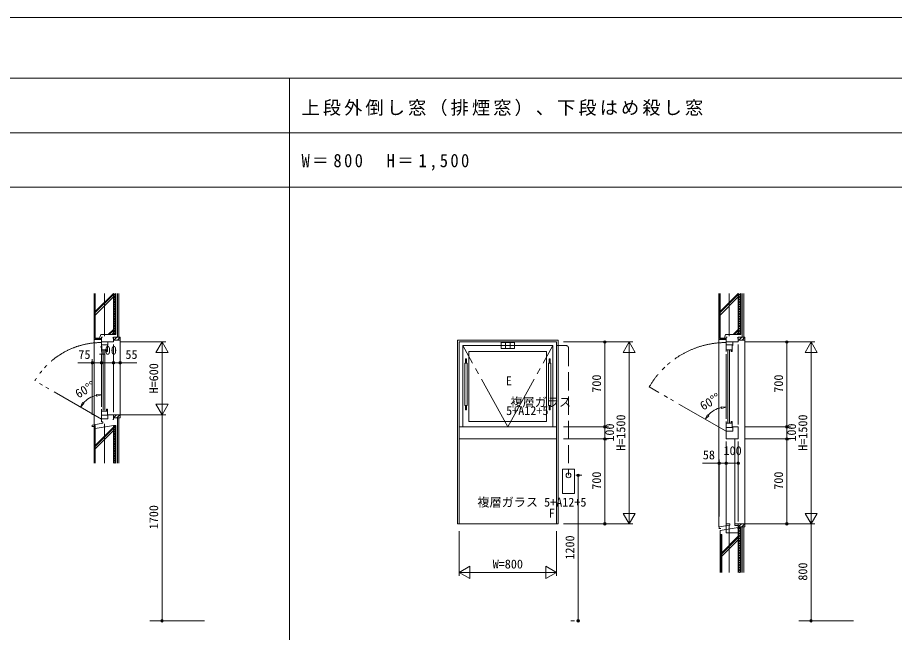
# Model space of a CAD drawing. Units: millimetres, scale not verified. Extents: x -14862 to 13831, y -10512 to 9500.
# Drawn here: x -5691 to 1537, y 4429 to 9500 of the extents above; entities that cross this region are included whole.
import ezdxf
from ezdxf.enums import TextEntityAlignment as Align

# ---------------------------------------------------------------- set-up
doc = ezdxf.new("R2010")
doc.units = ezdxf.units.MM
doc.header["$LTSCALE"] = 50
for name, pattern in [('CHAIN2', [12, 9, -1, 1, -1]), ('DASHED3', [4, 3, -1]), ('DOUBLE_CHAIN2', [12.8, 9, -1, 0.6, -0.6, 0.6, -1])]:
    doc.linetypes.add(name, pattern=pattern)
doc.layers.add('0-0_0', color=7, linetype='Continuous')
for name, color, linetype, lineweight in [('0-2_YKK_ZWAK', 7, 'Continuous', 9), ('0-3_YKK_11', 2, 'Continuous', 9), ('0-4_YKK_12', 7, 'Continuous', 9), ('0-5_YSS_K', 4, 'Continuous', 9), ('0-6_YKK_13', 3, 'Continuous', 9), ('0-8_YKK_A1', 4, 'Continuous', 9)]:
    doc.layers.add(name, color=color, linetype=linetype, lineweight=lineweight)
doc.styles.add('ＭＳ ゴシック', font='')
doc.styles.get('ＭＳ ゴシック').set_extended_font_data('MS Gothic')

msp = doc.modelspace()

# ---------------------------------------------------------------- linework, layer by layer
at = {"layer": '0-2_YKK_ZWAK'}
for p, q in [((-14850, 9500), (13831.02, 9500)), ((-14850, 9000), (13650, 9000)), ((-3450, -10500), (-3450, 9000)), ((-14850, 8550), (13650, 8550)), ((-14850, 8100), (13650, 8100))]:
    msp.add_line(p, q, dxfattribs=at)
at = {"layer": '0-3_YKK_11'}
for p, q in [((-4840, 6825), (-4470, 6825)), ((-4500, 6825), (-4550, 6738.4)), ((-4450, 6738.4), (-4500, 6825)), ((-4500, 6825), (-4500, 6725)), ((-4500, 6226), (-4500, 6824)), ((-1190, 6825), (-820, 6825)), ((-1190, 6825), (-620, 6825)), ((-850, 6825), (-850, 6805)), ((-850, 6145), (-850, 6805)), ((-650, 6825), (-700, 6738.4)), ((-600, 6738.4), (-650, 6825)), ((-650, 6825), (-650, 6725)), ((-650, 5326), (-650, 6824)), ((310, 6825), (680, 6825)), ((310, 6825), (880, 6825)), ((650, 6825), (650, 6805)), ((650, 6145), (650, 6805)), ((850, 6825), (800, 6738.4)), ((900, 6738.4), (850, 6825)), ((850, 6825), (850, 6725)), ((850, 5326), (850, 6824)), ((-4845, 6780), (-4845, 6623)), ((-4550, 6738.4), (-4450, 6738.4)), ((-700, 6738.4), (-600, 6738.4)), ((800, 6738.4), (900, 6738.4)), ((-5075, 6653), (-5192.71, 6653)), ((-5075, 6225), (-5075, 6683)), ((-5075, 6653), (-5055, 6653)), ((-5020, 6653), (-5055, 6653)), ((-5000, 6653), (-5020, 6653)), ((-5000, 6713), (-5000, 6683)), ((-5000, 6703), (-5000, 6683)), ((-5000, 6653), (-4980, 6653)), ((-4920, 6653), (-4940, 6653)), ((-4900, 6653), (-4920, 6653)), ((-4900, 6713), (-4900, 6683)), ((-4900, 6703), (-4900, 6683)), ((-4900, 6653), (-4845, 6653)), ((-4845, 6653), (-4825, 6653)), ((-4825, 6653), (-4707.29, 6653)), ((-5040.47, 6390.63), (-5000, 6388)), ((-5039.13, 6377.37), (-5000, 6388)), ((-5155.25, 6324.36), (-5173.21, 6288)), ((-5144.43, 6316.57), (-5173.21, 6288)), ((-4550, 6311.6), (-4500, 6225)), ((-4450, 6311.6), (-4550, 6311.6)), ((-4500, 6225), (-4500, 6325)), ((-4500, 6225), (-4450, 6311.6)), ((109.53, 6290.63), (150, 6288)), ((-4840, 6225), (-4470, 6225)), ((-4500, 6225), (-4500, 6205)), ((-5.25, 6224.36), (-23.21, 6188)), ((5.57, 6216.57), (-23.21, 6188)), ((110.87, 6277.37), (150, 6288)), ((-4500, 6205), (-4500, 4545)), ((-850, 6125), (-850, 6145)), ((650, 6125), (650, 6145)), ((-1190, 6125), (-820, 6125)), ((-1190, 6125), (-820, 6125)), ((-850, 6125), (-850, 6105)), ((-850, 6045), (-850, 6105)), ((310, 6125), (680, 6125)), ((310, 6125), (680, 6125)), ((650, 6125), (650, 6105)), ((650, 6045), (650, 6105)), ((-1190, 6025), (-820, 6025)), ((-1190, 6025), (-820, 6025)), ((-850, 6025), (-850, 6045)), ((-850, 6025), (-850, 6005)), ((-850, 5345), (-850, 6005)), ((310, 6025), (680, 6025)), ((310, 6025), (680, 6025)), ((650, 6025), (650, 6045)), ((650, 6025), (650, 6005)), ((650, 5345), (650, 6005)), ((92, 5385), (92, 5855)), ((150, 5885), (150, 5855)), ((150, 5875), (150, 5855)), ((250, 5875), (250, 5855)), ((72, 5825), (-45.71, 5825)), ((92, 5825), (72, 5825)), ((150, 5825), (92, 5825)), ((150, 5825), (170, 5825)), ((150, 5825), (170, 5825)), ((230, 5825), (170, 5825)), ((170, 5825), (190, 5825)), ((250, 5825), (230, 5825)), ((-1090, 5725), (-1040, 5725)), ((-1070, 5725), (-1070, 5705)), ((-1070, 5705), (-1070, 4545)), ((-650, 5325), (-650, 5425)), ((850, 5325), (850, 5425)), ((-600, 5411.6), (-700, 5411.6)), ((900, 5411.6), (800, 5411.6)), ((-1190, 5325), (-820, 5325)), ((-1190, 5325), (-620, 5325)), ((-850, 5325), (-850, 5345)), ((310, 5325), (680, 5325)), ((310, 5325), (880, 5325)), ((650, 5325), (650, 5345)), ((850, 5325), (850, 5305)), ((850, 5305), (850, 4545)), ((-2050, 5265), (-2050, 4895)), ((-1250, 5265), (-1250, 4895)), ((-1963.4, 4975), (-2050, 4925)), ((-2050, 4925), (-1963.4, 4875)), ((-2050, 4925), (-1950, 4925)), ((-2049, 4925), (-1251, 4925)), ((-1963.4, 4875), (-1963.4, 4975)), ((-1250, 4925), (-1350, 4925)), ((-1336.6, 4975), (-1336.6, 4875)), ((-1250, 4925), (-1336.6, 4975)), ((-1336.6, 4875), (-1250, 4925)), ((-4500, 4525), (-4500, 4545)), ((-1130, 4525), (-1100, 4525)), ((-1070, 4525), (-1070, 4545)), ((850, 4525), (850, 4545))]:
    msp.add_line(p, q, dxfattribs=at)
at = {"layer": '0-3_YKK_11', "linetype": 'CHAIN2'}
for p, q in [((-4600, 4525), (-4100, 4525)), ((750, 4525), (1250, 4525))]:
    msp.add_line(p, q, dxfattribs=at)
at = {"layer": '0-3_YKK_11'}
for points in [[(-4900, 6653), (-4920, 6653), (-4980, 6653)], [(-700, 5411.6), (-650, 5325), (-600, 5411.6)], [(800, 5411.6), (850, 5325), (900, 5411.6)]]:
    msp.add_lwpolyline(points, dxfattribs=at)
for points in [[(-5040.47, 6390.63), (-5039.13, 6377.37), (-5000, 6388)], [(-5144.43, 6316.57), (-5155.25, 6324.36), (-5173.21, 6288)], [(109.53, 6290.63), (110.87, 6277.37), (150, 6288)], [(5.57, 6216.57), (-5.25, 6224.36), (-23.21, 6188)]]:
    msp.add_lwpolyline(points, close=True, dxfattribs=at)
for centre, radius in [((-850, 6825), 10), ((-850, 6825), 6.5), ((650, 6825), 10), ((650, 6825), 6.5), ((-5075, 6653), 10), ((-5075, 6653), 6.5), ((-5000, 6653), 10), ((-5000, 6653), 10), ((-5000, 6653), 6.5), ((-5000, 6653), 6.5), ((-4900, 6653), 10), ((-4900, 6653), 10), ((-4900, 6653), 6.5), ((-4900, 6653), 6.5), ((-4845, 6653), 10), ((-4845, 6653), 6.5), ((-850, 6125), 10), ((-850, 6125), 10), ((-850, 6125), 6.5), ((-850, 6125), 6.5), ((650, 6125), 10), ((650, 6125), 10), ((650, 6125), 6.5), ((650, 6125), 6.5), ((-850, 6025), 10), ((-850, 6025), 10), ((-850, 6025), 6.5), ((-850, 6025), 6.5), ((650, 6025), 10), ((650, 6025), 10), ((650, 6025), 6.5), ((650, 6025), 6.5), ((92, 5825), 10), ((92, 5825), 6.5), ((150, 5825), 10), ((150, 5825), 10), ((150, 5825), 6.5), ((150, 5825), 6.5), ((250, 5825), 10), ((250, 5825), 6.5), ((-1070, 5725), 10), ((-1070, 5725), 6.5), ((-850, 5325), 10), ((-850, 5325), 6.5), ((650, 5325), 10), ((650, 5325), 6.5), ((-4500, 4525), 10), ((-4500, 4525), 6.5), ((-1070, 4525), 10), ((-1070, 4525), 6.5), ((850, 4525), 10), ((850, 4525), 6.5)]:
    msp.add_circle(centre, radius, dxfattribs=at)
for centre in [(-5000, 6188), (150, 6088)]:
    msp.add_arc(centre, 200, 101.47833, 138.52165, dxfattribs=at)
at = {"layer": '0-4_YKK_12'}
for p, q in [((-5060, 6845), (-5060, 7225)), ((-5060, 7175), (-5052, 7175)), ((-5060, 7165), (-5052, 7165)), ((-5052, 6853), (-5052, 7225)), ((-5050, 7075), (-4900, 7225)), ((-5050, 6855), (-5050, 7225)), ((-5050, 7066.52), (-4900, 7216.52)), ((-5050, 7046.71), (-4900, 7196.72)), ((-4900, 7225), (-4900, 6885)), ((-4900, 7205), (-4880, 7225)), ((-4880, 7205), (-4900, 7225)), ((-4900, 7185), (-4880, 7205)), ((-4880, 7185), (-4900, 7205)), ((-4900, 7165), (-4880, 7185)), ((-4880, 7165), (-4900, 7185)), ((-4900, 7145), (-4880, 7165)), ((-4880, 7145), (-4900, 7165)), ((-4880, 6885), (-4880, 7225)), ((-4867, 7225), (-4867, 6865)), ((-4855, 6865), (-4855, 7225)), ((90, 6845), (90, 7225)), ((90, 7175), (98, 7175)), ((90, 7165), (98, 7165)), ((98, 6853), (98, 7225)), ((100, 6855), (100, 7225)), ((100, 7075), (250, 7225)), ((100, 7066.52), (250, 7216.52)), ((100, 7046.71), (250, 7196.72)), ((250, 7225), (250, 6885)), ((250, 7205), (270, 7225)), ((270, 7205), (250, 7225)), ((250, 7185), (270, 7205)), ((270, 7185), (250, 7205)), ((250, 7165), (270, 7185)), ((270, 7165), (250, 7185)), ((250, 7145), (270, 7165)), ((270, 7145), (250, 7165)), ((270, 6885), (270, 7225)), ((283, 7225), (283, 6865)), ((295, 6865), (295, 7225)), ((-4900, 7125), (-4880, 7145)), ((-4880, 7125), (-4900, 7145)), ((-4900, 7105), (-4880, 7125)), ((-4880, 7105), (-4900, 7125)), ((-4900, 7085), (-4880, 7105)), ((-4880, 7085), (-4900, 7105)), ((-4900, 7065), (-4880, 7085)), ((-4880, 7065), (-4900, 7085)), ((250, 7125), (270, 7145)), ((270, 7125), (250, 7145)), ((250, 7105), (270, 7125)), ((270, 7105), (250, 7125)), ((250, 7085), (270, 7105)), ((270, 7085), (250, 7105)), ((250, 7065), (270, 7085)), ((270, 7065), (250, 7085)), ((-5060, 7065), (-5052, 7065)), ((-5060, 7055), (-5052, 7055)), ((-4900, 7045), (-4880, 7065)), ((-4880, 7045), (-4900, 7065)), ((-4900, 7025), (-4880, 7045)), ((-4880, 7025), (-4900, 7045)), ((-4900, 7005), (-4880, 7025)), ((-4880, 7005), (-4900, 7025)), ((90, 7065), (98, 7065)), ((90, 7055), (98, 7055)), ((250, 7045), (270, 7065)), ((270, 7045), (250, 7065)), ((250, 7025), (270, 7045)), ((270, 7025), (250, 7045)), ((250, 7005), (270, 7025)), ((270, 7005), (250, 7025)), ((-5060, 6955), (-5052, 6955)), ((-5060, 6945), (-5052, 6945)), ((-4900, 6985), (-4880, 7005)), ((-4880, 6985), (-4900, 7005)), ((-4900, 6965), (-4880, 6985)), ((-4880, 6965), (-4900, 6985)), ((-4900, 6945), (-4880, 6965)), ((-4880, 6945), (-4900, 6965)), ((-4900, 6925), (-4880, 6945)), ((-4880, 6925), (-4900, 6945)), ((90, 6955), (98, 6955)), ((90, 6945), (98, 6945)), ((250, 6985), (270, 7005)), ((270, 6985), (250, 7005)), ((250, 6965), (270, 6985)), ((270, 6965), (250, 6985)), ((250, 6945), (270, 6965)), ((270, 6945), (250, 6965)), ((250, 6925), (270, 6945)), ((270, 6925), (250, 6945)), ((-5005, 6885), (-5015, 6855)), ((-4900, 6885), (-5005, 6885)), ((-4943.02, 6885), (-4900, 6928.02)), ((-4934.53, 6885), (-4900, 6919.53)), ((-4914.73, 6885), (-4900, 6899.73)), ((-4900, 6905), (-4880, 6925)), ((-4880, 6905), (-4900, 6925)), ((-4900, 6885), (-4880, 6905)), ((-4880, 6885), (-4900, 6905)), ((-4900, 6885), (-4880, 6885)), ((145, 6885), (135, 6855)), ((250, 6885), (145, 6885)), ((206.99, 6885), (250, 6928.02)), ((215.47, 6885), (250, 6919.53)), ((235.27, 6885), (250, 6899.73)), ((250, 6905), (270, 6925)), ((270, 6905), (250, 6925)), ((250, 6885), (270, 6905)), ((270, 6885), (250, 6905)), ((250, 6885), (270, 6885)), ((-5060, 6845), (-5060, 6525)), ((-5000, 6845), (-5060, 6845)), ((-5000, 6853), (-5052, 6853)), ((-5015, 6855), (-5050, 6855)), ((-5000, 6845), (-5000, 6853)), ((-4900, 6865), (-4900, 6840)), ((-4845, 6865), (-4900, 6865)), ((-4900, 6840), (-4845, 6840)), ((-4871.72, 6865), (-4896.72, 6840)), ((-4845, 6863.43), (-4868.43, 6840)), ((-4867, 6865), (-4855, 6865)), ((-4845, 6840), (-4845, 6865)), ((-4845, 6840), (-4845, 6525)), ((90, 6845), (90, 6075)), ((150, 6845), (90, 6845)), ((150, 6853), (98, 6853)), ((135, 6855), (100, 6855)), ((150, 6845), (150, 6853)), ((250, 6865), (250, 6840)), ((305, 6865), (250, 6865)), ((250, 6840), (305, 6840)), ((278.28, 6865), (253.28, 6840)), ((305, 6863.43), (281.57, 6840)), ((283, 6865), (295, 6865)), ((305, 6840), (305, 6865)), ((305, 6840), (305, 6075)), ((-5060, 6142.31), (-5060, 6525)), ((-4845, 6225), (-4845, 6525)), ((-4900, 6200), (-4875, 6225)), ((-4900, 6200), (-4900, 6225)), ((-4900, 6225), (-4845, 6225)), ((-4871.72, 6200), (-4846.72, 6225)), ((-4845, 6225), (-4845, 6200)), ((-4987, 6155), (-5075, 6139.7)), ((-4987, 6165), (-4987, 6155)), ((-4845, 6200), (-4900, 6200)), ((-4867, 5825), (-4867, 6200)), ((-4867, 6200), (-4855, 6200)), ((-4855, 6200), (-4855, 5825)), ((-5075, 6139.7), (-5075, 6124.7)), ((-5075, 6126.7), (-5060, 6126.7)), ((-5060, 6137), (-5060, 5825)), ((-5060, 6137), (-5052, 6137)), ((-5052, 6137), (-5052, 5825)), ((-4900, 6135), (-5050, 6110)), ((-4900, 6121.98), (-5050, 5971.98)), ((-4900, 6113.5), (-5050, 5963.5)), ((-5050, 6110), (-5050, 5825)), ((-4900, 6093.7), (-5050, 5943.7)), ((-4900, 6135), (-4880, 6115)), ((-4880, 6135), (-4900, 6115)), ((-4900, 6135), (-4880, 6135)), ((-4900, 5825), (-4900, 6135)), ((-4900, 6115), (-4880, 6095)), ((-4880, 6115), (-4900, 6095)), ((-4900, 6095), (-4880, 6075)), ((-4880, 6095), (-4900, 6075)), ((-4900, 6075), (-4880, 6055)), ((-4880, 6075), (-4900, 6055)), ((-4880, 6135), (-4880, 5825)), ((90, 5299.35), (90, 6075)), ((305, 5325), (305, 6075)), ((-5060, 6037), (-5052, 6037)), ((-5060, 6027), (-5052, 6027)), ((-4900, 6055), (-4880, 6035)), ((-4880, 6055), (-4900, 6035)), ((-4900, 6035), (-4880, 6015)), ((-4880, 6035), (-4900, 6015)), ((-4900, 6015), (-4880, 5995)), ((-4880, 6015), (-4900, 5995)), ((-5060, 5927), (-5052, 5927)), ((-4900, 5995), (-4880, 5975)), ((-4880, 5995), (-4900, 5975)), ((-4900, 5975), (-4880, 5955)), ((-4880, 5975), (-4900, 5955)), ((-4900, 5955), (-4880, 5935)), ((-4880, 5955), (-4900, 5935)), ((-4900, 5935), (-4880, 5915)), ((-4880, 5935), (-4900, 5915)), ((-5060, 5917), (-5052, 5917)), ((-4900, 5915), (-4880, 5895)), ((-4880, 5915), (-4900, 5895)), ((-4900, 5895), (-4880, 5875)), ((-4880, 5895), (-4900, 5875)), ((-4900, 5875), (-4880, 5855)), ((-4880, 5875), (-4900, 5855)), ((-4900, 5855), (-4880, 5835)), ((-4880, 5855), (-4900, 5835)), ((-4900, 5835), (-4890, 5825)), ((-4880, 5835), (-4890, 5825)), ((180, 5315), (92, 5299.7)), ((92, 5299.7), (92, 5284.7)), ((92, 5286.7), (107, 5286.7)), ((250, 5295), (100, 5270)), ((180, 5325), (180, 5315)), ((250, 5300), (275, 5325)), ((250, 5300), (250, 5325)), ((250, 5325), (305, 5325)), ((305, 5300), (250, 5300)), ((250, 4925), (250, 5295)), ((250, 5295), (270, 5275)), ((270, 5295), (250, 5275)), ((250, 5295), (270, 5295)), ((270, 5295), (270, 4925)), ((278.28, 5300), (303.28, 5325)), ((283, 4925), (283, 5300)), ((283, 5300), (295, 5300)), ((295, 5300), (295, 4925)), ((305, 5325), (305, 5300)), ((100, 5270), (100, 4925)), ((250, 5221.99), (100, 5071.98)), ((250, 5213.5), (100, 5063.5)), ((107, 5237), (107, 4925)), ((107, 5237), (115, 5237)), ((115, 5237), (115, 4925)), ((250, 5275), (270, 5255)), ((270, 5275), (250, 5255)), ((250, 5255), (270, 5235)), ((270, 5255), (250, 5235)), ((250, 5235), (270, 5215)), ((270, 5235), (250, 5215)), ((250, 5215), (270, 5195)), ((270, 5215), (250, 5195)), ((250, 5193.7), (100, 5043.7)), ((107, 5137), (115, 5137)), ((250, 5195), (270, 5175)), ((270, 5195), (250, 5175)), ((250, 5175), (270, 5155)), ((270, 5175), (250, 5155)), ((250, 5155), (270, 5135)), ((270, 5155), (250, 5135)), ((250, 5135), (270, 5115)), ((270, 5135), (250, 5115)), ((107, 5127), (115, 5127)), ((250, 5115), (270, 5095)), ((270, 5115), (250, 5095)), ((250, 5095), (270, 5075)), ((270, 5095), (250, 5075)), ((250, 5075), (270, 5055)), ((270, 5075), (250, 5055)), ((107, 5027), (115, 5027)), ((107, 5017), (115, 5017)), ((250, 5055), (270, 5035)), ((270, 5055), (250, 5035)), ((250, 5035), (270, 5015)), ((270, 5035), (250, 5015)), ((250, 5015), (270, 4995)), ((270, 5015), (250, 4995)), ((250, 4995), (270, 4975)), ((270, 4995), (250, 4975)), ((250, 4975), (270, 4955)), ((270, 4975), (250, 4955)), ((270, 4955), (250, 4935)), ((250, 4935), (260, 4925))]:
    msp.add_line(p, q, dxfattribs=at)
at = {"layer": '0-4_YKK_12', "linetype": 'CHAIN2'}
for p, q in [((-4975, 6872.5), (-4975, 7225)), ((175, 6872.5), (175, 7225)), ((-4975, 6150), (-4975, 5825)), ((175, 5310), (175, 4925))]:
    msp.add_line(p, q, dxfattribs=at)
at = {"layer": '0-4_YKK_12'}
msp.add_lwpolyline([(250, 4955), (270, 4935), (260, 4925)], dxfattribs=at)
at = {"layer": '0-5_YSS_K'}
for p, q in [((-2065, 6840), (-2065, 5325)), ((-1235, 6840), (-2065, 6840)), ((-1250, 6825), (-2050, 6825)), ((-1280, 6795), (-2020, 6795)), ((-2020, 6795), (-2020, 6125)), ((-1280, 6125), (-1280, 6795)), ((-1250, 6125), (-1250, 6825)), ((-1235, 5325), (-1235, 6840)), ((-1330, 6745), (-1970, 6745)), ((-1970, 6745), (-1970, 6170)), ((-1330, 6170), (-1330, 6745)), ((-1970, 6170), (-1330, 6170)), ((-2020, 6125), (-1280, 6125)), ((-1250, 6025), (-1250, 6125)), ((-2050, 6025), (-2050, 5325)), ((-2050, 6025), (-2050, 5325)), ((-1250, 6025), (-2050, 6025)), ((-1250, 5325), (-1250, 6025)), ((-1250, 5325), (-1250, 6025)), ((-2065, 5325), (-1235, 5325)), ((-2050, 5325), (-1250, 5325)), ((-2050, 5325), (-1250, 5325))]:
    msp.add_line(p, q, dxfattribs=at)
at = {"layer": '0-5_YSS_K', "linetype": 'CHAIN2'}
for q in [(-2020, 6795), (-1280, 6795)]:
    msp.add_line((-1650, 6125), q, dxfattribs=at)
at = {"layer": '0-5_YSS_K', "linetype": 'DASHED3'}
for p, q in [((-1650, 6795), (-1170, 6795)), ((-1150, 6775), (-1150, 5725))]:
    msp.add_line(p, q, dxfattribs=at)
at = {"layer": '0-5_YSS_K'}
for points in [[(-2050, 6825), (-2050, 6125), (-2050, 6025)], [(-2050, 6125), (-1250, 6125), (-2050, 6125)], [(-2050, 6025), (-1250, 6025), (-2050, 6025)]]:
    msp.add_lwpolyline(points, dxfattribs=at)
at = {"layer": '0-5_YSS_K', "linetype": 'DASHED3'}
msp.add_arc((-1170, 6775), 20, 0, 90, dxfattribs=at)
at = {"layer": '0-6_YKK_13'}
for p, q in [((-1595, 6820), (-1705, 6820)), ((-1705, 6820), (-1705, 6770)), ((-1670, 6820), (-1670, 6770)), ((-1630, 6770), (-1630, 6820)), ((-1595, 6770), (-1595, 6820)), ((-1705, 6770), (-1595, 6770)), ((-2005, 6650), (-2005, 6300)), ((-2005, 6650), (-1985, 6650)), ((-2000, 6685), (-2000, 6650)), ((-2000, 6685), (-1990, 6685)), ((-1990, 6685), (-1990, 6650)), ((-1985, 6650), (-1985, 6300)), ((-1315, 6650), (-1315, 6300)), ((-1315, 6650), (-1295, 6650)), ((-1310, 6685), (-1310, 6650)), ((-1310, 6685), (-1300, 6685)), ((-1300, 6685), (-1300, 6650)), ((-1295, 6650), (-1295, 6300)), ((-2005, 6300), (-1985, 6300)), ((-1990, 6300), (-1990, 6265)), ((-1315, 6300), (-1295, 6300)), ((-1300, 6300), (-1300, 6265)), ((-1200, 5775), (-1200, 5575)), ((-1100, 5775), (-1200, 5775)), ((-1100, 5575), (-1100, 5775)), ((-1200, 5575), (-1100, 5575))]:
    msp.add_line(p, q, dxfattribs=at)
for points in [[(-2000, 6300), (-2000, 6265), (-1990, 6265)], [(-1310, 6300), (-1310, 6265), (-1300, 6265)]]:
    msp.add_lwpolyline(points, dxfattribs=at)
msp.add_circle((-1150, 5725), 20, dxfattribs=at)
at = {"layer": '0-8_YKK_A1'}
for p, q in [((-5000, 6865), (-4991, 6865)), ((-5000, 6825), (-5000, 6865)), ((-4900, 6825), (-5000, 6825)), ((-5000, 6745), (-5000, 6820)), ((-4950, 6800), (-5000, 6800)), ((-4950, 6745), (-4950, 6800)), ((-4946, 6825), (-4946, 6795)), ((-4900, 6860), (-4909, 6860)), ((-4900, 6825), (-4900, 6860)), ((-4900, 6245), (-4900, 6805)), ((150, 6865), (159, 6865)), ((150, 6825), (150, 6865)), ((250, 6825), (150, 6825)), ((150, 6745), (150, 6820)), ((200, 6800), (150, 6800)), ((200, 6745), (200, 6800)), ((204, 6825), (204, 6795)), ((250, 6860), (241, 6860)), ((250, 6825), (250, 6860)), ((250, 6145), (250, 6805)), ((-4950, 6761), (-5000, 6761)), ((-5000, 6290), (-5000, 6725)), ((-4986, 6262), (-4986, 6753)), ((-4972, 6262), (-4972, 6753)), ((-4958, 6745), (-4958, 6761)), ((-4950, 6745), (-4958, 6745)), ((200, 6761), (150, 6761)), ((150, 6190), (150, 6725)), ((164, 6162), (164, 6753)), ((178, 6162), (178, 6753)), ((192, 6745), (192, 6761)), ((200, 6745), (192, 6745)), ((-5000, 6270), (-5000, 6188)), ((-5000, 6254), (-4950, 6254)), ((-4950, 6220), (-5000, 6220)), ((-4958, 6270), (-4958, 6254)), ((-4950, 6270), (-4958, 6270)), ((-4950, 6270), (-4950, 6220)), ((-4946, 6225), (-4946, 6190)), ((-4900, 6225), (-4946, 6225)), ((-4900, 6225), (-4900, 6185)), ((-4973, 6190), (-5000, 6190)), ((-4946, 6190), (-5000, 6190)), ((-5000, 6190), (-5000, 6165)), ((-5000, 6165), (-4987, 6165)), ((-4987, 6165), (-4987, 6155)), ((-4900, 6185), (-4906, 6185)), ((150, 6170), (150, 6088)), ((150, 6154), (200, 6154)), ((192, 6170), (192, 6154)), ((200, 6170), (192, 6170)), ((200, 6170), (200, 6120)), ((200, 6120), (150, 6120)), ((150, 6090), (150, 6025)), ((177, 6090), (150, 6090)), ((204, 6090), (150, 6090)), ((204, 6125), (204, 6090)), ((250, 6125), (204, 6125)), ((250, 6025), (150, 6025)), ((150, 5272), (150, 6005)), ((220, 5318.5), (220, 6025)), ((220, 5318.5), (220, 6025)), ((250, 5345), (250, 6005)), ((150, 5325), (180, 5325)), ((150, 5252), (150, 5325)), ((180, 5325), (180, 5315)), ((220, 5312), (220, 5325)), ((220, 5325), (220, 5312)), ((250, 5325), (220, 5325)), ((250, 5312), (220, 5312)), ((250, 5286), (244, 5286)), ((250, 5325), (250, 5286)), ((250, 5312), (250, 5252)), ((250, 5252), (150, 5252))]:
    msp.add_line(p, q, dxfattribs=at)
at = {"layer": '0-8_YKK_A1', "linetype": 'DOUBLE_CHAIN2'}
for p, q in [((-5000, 6188), (-5547.33, 6504)), ((150, 6088), (-483.93, 6454))]:
    msp.add_line(p, q, dxfattribs=at)
at = {"layer": '0-8_YKK_A1'}
msp.add_lwpolyline([(250, 6125), (250, 6025), (220, 6025)], dxfattribs=at)
at = {"layer": '0-8_YKK_A1', "linetype": 'DOUBLE_CHAIN2'}
for centre, radius in [((-5000, 6188), 632), ((150, 6088), 732)]:
    msp.add_arc(centre, radius, 89.99998, 149.99998, dxfattribs=at)

# ---------------------------------------------------------------- texts
at = {"layer": '0-0_0', "char_height": 110, "attachment_point": 7, "style": 'ＭＳ ゴシック'}
for s, insert in [('\\T1.17;上段外倒し窓（排煙窓）、下段はめ殺し窓', (-3350, 8687.5)), ('\\T1.3;\\W0.9;W＝800\u3000H＝1,500', (-3350, 8237.5))]:
    msp.add_mtext(s, dxfattribs=dict(at, insert=insert))
at = {"layer": '0-3_YKK_11', "color": 4, "style": 'ＭＳ ゴシック'}
for s, p in [('75', (-5189.57, 6663)), ('100', (-5022, 6698)), ('55', (-4801.86, 6663)), ('58', (-42.57, 5835)), ('100', (128, 5870)), ('W=800', (-1774.57, 4935))]:
    msp.add_text(s, height=73.31, dxfattribs=at).set_placement(p, align=Align.BOTTOM_LEFT)
for s, rotation, p in [('H=600', 90, (-4510, 6400.43)), ('60%%d%%d', 30, (-5178.49, 6338.98)), ('700', 90, (-860, 6406.43)), ('700', 90, (640, 6406.43)), ('60%%d%%d', 30, (-28.49, 6238.98)), ('H=1500', 90, (-660, 5927.57)), ('H=1500', 90, (840, 5927.57)), ('100', 90, (-752.5, 6003)), ('100', 90, (747.5, 6003)), ('700', 90, (-860, 5606.43)), ('700', 90, (640, 5606.43)), ('1700', 90, (-4510, 5280.14)), ('1200', 90, (-1080, 5030.14)), ('800', 90, (840, 4856.43))]:
    msp.add_text(s, height=73.31, rotation=rotation, dxfattribs=at).set_placement(p, align=Align.BOTTOM_LEFT)
at = {"layer": '0-5_YSS_K', "style": 'ＭＳ ゴシック'}
for s, p in [('E', (-1666, 6445)), ('複層ガラス', (-1628.8, 6270)), ('5+A12+5', (-1664, 6200)), ('複層ガラス 5+A12+5', (-1900.8, 5445)), ('F', (-1312, 5355))]:
    msp.add_text(s, height=73.31, dxfattribs=at).set_placement(p, align=Align.BOTTOM_LEFT)

doc.saveas('drawing.dxf')
